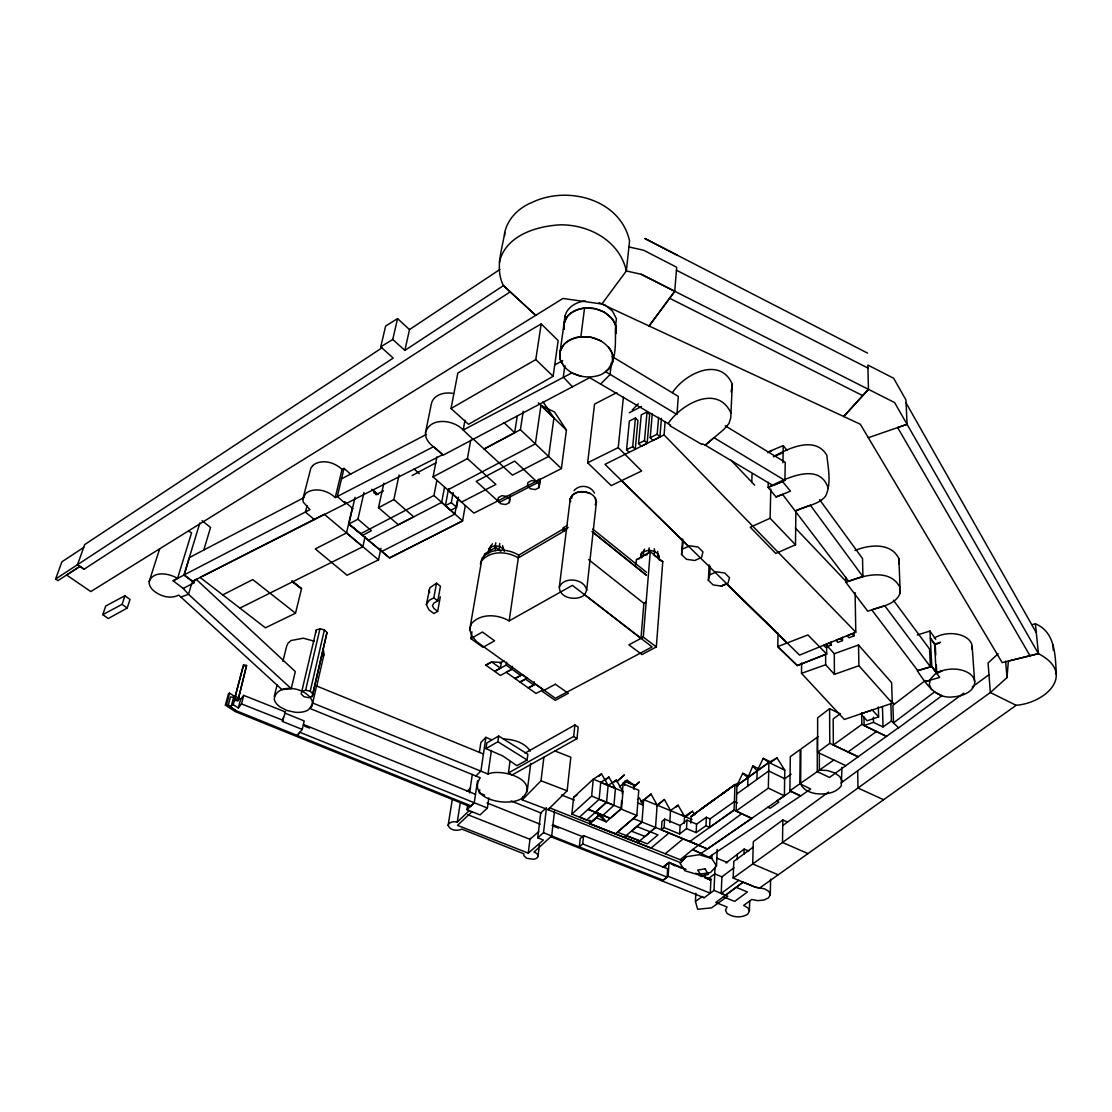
<?xml version="1.0" encoding="UTF-8"?>
<svg xmlns="http://www.w3.org/2000/svg" width="1112" height="1112" viewBox="0 0 1112 1112"><rect width="100%" height="100%" fill="white"/><g stroke="black" fill="none" stroke-linecap="round" stroke-linejoin="round"><path stroke-width="1.5" d="M817.306 737.242L817.278 771.589L829.469 777.441L898.399 727.776M845.857 765.709L817.626 752.324L817.64 717.81L829.608 708.705L840.505 713.973M612.448 362.484L612.462 354.575C605.665 335.602 577.92 330.987 563.853 344.511L560.087 351.684L560.267 359.607C566.342 375.328 586.469 380.457 601.203 374.577C620.802 364.152 613.337 337.089 616.437 318.755L612.559 311.207L605.303 305.161L598.993 302.742M559.322 587.122C559.475 598.659 577.295 601.37 584.703 594.712L586.677 590.152L596.463 501.72C594.837 490.1 574.292 487.64 570.261 498.788L559.322 587.122C563.798 576.099 584.564 578.56 586.677 590.152M615.617 333.711L615.645 325.816C609.14 306.94 581.604 302.228 567.801 315.822L564.076 322.994L564.201 329.333M841.965 767.349L841.297 785.739C835.487 793.746 824.506 794.746 815.416 793.565A21.031 12.162 0.8 0 1 800.626 783.279L800.904 749.071L818.029 736.7M826.675 645.28L834.278 653.717L858.52 645.016L891.615 682.643L892.297 703.229L844.328 719.45L801.516 673.344L801.599 663.044M601.856 304.021L626.334 270.98L629.573 241.054C620.44 199.243 567.704 185.287 532.328 202.315C519.165 207.485 507.781 218.397 504.723 232.547C502.096 249.88 494.798 268.715 503.444 285.603L535.72 315.349L562.95 298.461L601.856 304.021L860.327 424.242L1002.176 662.613L1038.441 653.661C1076.319 673.372 1046.559 702.742 1016.159 705.314L759.704 887.974L755.479 887.237L743.08 882.15L725.58 895.202L721.229 893.436L721.896 876.881L733.948 867.763M799.903 783.751L800.181 749.544L790.312 756.688L789.881 790.799L800.64 795.942L810.676 788.978L799.903 783.751L789.881 790.799M570.234 501.206L570.261 498.788L572.249 495.174L577.031 492.407L584.106 491.754L590.25 493.533M770.797 489.072L770.102 518.261L750.266 527.241L775.801 553.428L795.497 544.783L795.886 510.477M504.695 235.508L504.723 232.547M787.574 822.074L782.834 819.975L782.487 842.479L807.979 853.571M522.696 796.553L522.265 799.889L548.063 809.689L549.87 807.924L682.587 860.632L680.266 859.673L692.623 849.54L700.949 853.46L784.391 795.803L784.78 770.171L777.01 757.911L768.906 762.471L736.992 785.406L736.088 811.023L751.74 818.418L707.427 848.97L689.801 841.478L734.059 810.106L734.99 784.655L738.618 782.987M453.557 393.578C445.134 391.591 433.166 394.454 431.289 404.17L425.521 432.596C424.687 443.438 437.141 448.205 443.062 455.197L589.68 377.677L670.605 425.076L669.966 425.785L701.783 444.411L702.381 443.827L705.258 445.175L772.923 485.444L784.933 480.453L785.239 462.314L725.177 425.771M778.039 632.964L777.774 646.628L797.234 665.657L826.647 654.009L826.619 647.156M782.931 462.745L783.237 445.634L769.045 451.528M743.08 882.15L715.739 902.485L727.109 907.031L725.455 910.061L726.956 913.286C732.877 917.622 741.398 918.081 747.681 914.245L749.405 911.173L747.959 907.934L743.636 905.418L751.781 899.497L757.814 900.637L763.902 900.053L768.489 897.912L770.282 894.743L770.602 879.119M736.088 811.023L768.336 788.13L768.906 762.471L763.207 758.328L757.147 770.977L756.924 779.442L736.686 794.01M768.267 482.302L768.142 487.431L776.037 496.939L782.57 494.409L848.651 581.312L862.912 576.614L862.537 558.572L819.6 499.649M749.405 911.173L749.697 900.831M747.709 786.073L747.973 777.566L752.782 765.932L759.023 768.948M743.97 854.044L744.136 849.082L748.723 851M737.131 859.534L737.312 854.322L744.136 849.082M751.768 482.664L752.046 474.087M770.282 894.743L768.865 891.421L764.556 888.836L755.479 887.237L733.183 878.049L733.781 861.397L753.171 847.191M452.306 799.389L448.136 825.299C449.901 830.594 457.38 831.317 461.8 829.107L523.891 853.835L523.877 855.767L526.782 858.325L533.524 859.284A7.506 4.073 6.5 0 0 537.443 857.533L538.027 855.601A7.172 3.892 6.5 0 0 533.927 852.07L551.677 835.974L554.513 811.037M716.503 865.956L711.847 858.561L699.156 854.725L685.979 856.768L680.127 863.44L684.922 870.779L697.446 874.532L710.485 872.559L716.503 865.956L717.212 849.373M720.493 795.136L734.504 784.975L720.493 795.136L725.177 791.73M714.015 890.448L727.846 896.147L711.569 907.851L697.655 909.268L695.445 901.401L701.922 896.842L704.174 897.731L714.015 890.448L715.03 867.346M784.933 480.453L713.946 437.669L705.258 445.175L723.842 429.427L728.944 423.519L730.737 417.917L732.322 384.252C720.145 355.937 684.617 373.757 672.552 392.522M695.584 873.198L710.915 879.397L710.29 893.2L668.131 876.284L662.21 880.968L550.871 836.738L551.677 835.974L663.141 880.217L667.089 877.104L667.617 868.792L583.55 835.598L580.186 838.601L579.338 846.955L582.702 843.966L583.55 835.598M712 855.225L711.847 858.561L692.623 849.54L741.732 813.72M705.119 877.966L705.272 874.713M707.427 848.97L661.418 829.858L664.1 827.564L679.64 833.972L686.521 828.607L696.154 832.624L705.981 825.729L709.581 827.425L709.984 818.932L734.379 801.557L737.423 803.003M705.981 825.729L706.384 817.25L709.984 818.932M695.445 901.401L695.862 893.172M708.358 580.311L709.72 574.862L716.476 571.832L724.718 573L729.486 577.698L728.068 583.091L721.285 586.08L726.692 583.717L787.143 643L726.539 583.842L721.285 586.08L713.126 584.926L708.358 580.311L709.164 564.84M696.154 832.624L696.598 824.159L706.384 817.25M709.72 574.862L710.165 566.258M732.322 384.252L731.168 391.827M690.802 823.047L691.177 816.347L696.001 812.761M684.158 823.297L684.547 816.403L678.056 805.199L670.522 810.537L669.744 822.602M686.521 828.607L686.994 820.142L696.598 824.159M679.64 833.972L680.141 825.521L686.994 820.142M668.131 876.284L669.007 862.439L686.076 869.348M664.1 827.564L664.67 819.113L680.141 825.521M682.837 548.953L689.676 545.811L698.044 546.993L702.951 551.83L701.602 557.404L694.791 560.49L686.465 559.294L681.559 554.527L683.407 540.349M312.667 703.02L309.97 708.483L480.231 777.747C466.025 799.528 509.671 807.798 522.293 797.999C540.529 779.679 501.025 768.1 488.001 774.021L312.667 703.02C309.845 687.702 276.707 681.35 274.219 699.128A19.821 11.551 12.1 0 0 279.696 706.718L286.993 710.512L295.236 712.278A19.585 11.412 12.1 0 0 307.76 710.248L311.86 706.398L316.559 685.979L483.428 753.992M661.418 829.858L661.987 821.407L664.67 819.113M681.559 554.527L682.587 539.042M692.011 819.53L643.695 799.611L641.985 822.032L631.463 831.164L645.002 836.432L655.552 827.467L657.122 805.06L651.02 794.037L641.082 801.905M650.27 551.733L643.292 637.12L628.905 644.849L641.958 654.551L656.33 646.934L662.766 561.616L650.27 551.733L636.425 559.642L635.967 564.757M658.054 558.349L657.706 551.427M664.072 434.931L604.956 464.343L799.556 655.093L855.795 632.186L664.072 434.931L665.143 421.587M633.868 789.312L634.201 785.155L627.14 780.221L622.998 782.931M733.183 878.049L990.347 692.526L1007.013 677.611L1008.362 661.084L1038.441 653.661L1035.397 623.832L1032.103 624.666M652.257 413.998L650.214 437.683L652.966 440.477L659.902 437.03L657.192 434.208L658.596 417.278M648.63 552.956L648.852 550.231A9.16 1.181 87.9 0 1 649.227 547.841M659.902 437.03L661.432 418.418M624.569 785.406L624.93 781.249L634.201 785.155L624.93 781.249M640.637 557.612L640.873 554.888A9.146 6.7 16.6 0 1 642.124 551.983M621.65 800.584L620.927 809.008L636.801 815.499L638.774 790.257L623.081 783.738L619.44 786.962M622.22 793.843L623.081 783.738M571.86 814.109L591.626 796.109L593.294 779.178L608.125 785.35L616.298 780.096L622.97 791.549L621.538 808.466L606.221 821.81L596.24 817.751L591.431 821.907L579.505 817.125L599.132 799.319L600.744 782.389L608.876 777.052L615.436 788.436L613.949 805.352L602.912 815.291L588.192 809.341L600.174 814.192L606.221 821.81L595.42 812.246L606.568 802.266L608.125 785.35L601.522 773.896L593.294 779.178L573.639 797.276L571.86 814.109L586.747 820.03L606.568 802.266L621.538 808.466L610.21 818.279L595.42 812.246L610.21 818.279M641.443 557.89L643.292 555.722L643.639 551.635A9.174 4.893 59.7 0 1 644.599 549.092M647.142 443.382L649.658 414.651L647.059 411.913L641.249 414.845L638.594 443.563L641.276 446.26L647.142 443.382L644.487 440.658L647.059 411.913M635.438 417.959L637.94 420.558L635.258 449.262L632.7 446.663L635.438 417.959L629.378 421.031L626.57 449.721L629.156 452.306M697.919 844.842L669.09 832.93L651.076 848.025L589.596 823.589L589.93 820.239M616.826 392.619L594.545 404.087L587.664 462.773L611.197 485.61L641.652 471.002L618.23 447.608L623.401 397.192M316.711 686.271L324.009 654.384L323.272 649.005M509.977 761.637L508.434 772.965L512.187 774.925L576.961 738.632L578.198 727.151L574.918 724.968L525.072 753.102M685.979 856.768L680.739 862.717L548.063 809.689L567.134 790.813L570.817 757.189L554.749 750.892M508.434 772.965L573.667 736.464L574.918 724.968M611.378 362.748L610.057 374.591L600.661 383.974M537.749 837.781L543.518 832.707L546.451 807.757L540.724 812.886L537.749 837.781L543.379 840.046L528.269 853.126L457.491 825.354L472.03 811.718M538 856.601L539.362 845.051M522.265 799.889L541.016 780.777L543.879 757.216M528.269 853.126L530.09 838.267M527.13 791.897L530.744 763.402M563.867 531.216L563.006 530.521L563.353 527.741L567.231 525.462M527.116 759.982L527.852 754.27L498.69 736.033L486.82 742.899L485.986 748.612L502.819 755.979L516.927 765.668L527.116 759.982L497.87 741.76L485.986 748.612M561.407 468.569L566.425 430.094L554.568 412.038L540.946 405.38L535.358 443.869L447.747 489.892L473.934 513.105L561.407 468.569L520.402 429.718L523.238 411.315M512.368 666.297L511.951 669.202L506.252 672.287L528.228 687.897L533.774 685.02L534.205 681.698M564.437 367.057L560.323 359.621A26.688 20.072 7.8 0 1 580.867 336.741L584.564 308.024L594.962 308.58L604.483 312.208L611.767 318.268A26.257 20.072 7.9 0 1 615.714 333.711M564.854 365.598L563.298 377.065L572.499 386.851M543.003 401.766L553.929 417.959L548.633 456.434L512.465 475.158L473.225 439.018M539 487.626L540.21 479.036L539 487.626L535.345 489.572L530.48 488.807L527.408 485.902L527.922 482.525L531.619 480.565L536.484 481.301L539.528 484.262M560.114 351.712L565.091 315.989M509.296 502.61L509.769 499.302L506.766 496.411L501.887 495.674L498.287 497.662L497.815 500.942L500.887 503.792L505.71 504.542L509.296 502.61L510.352 495.757M537.763 482.622L514.731 461.091L476.242 481.357L499.357 502.374L537.763 482.622L538.236 479.258M553.123 376.315L558.154 340.606L541.197 323.884L457.838 373.034L451.027 408.521L468.513 424.297L553.123 376.315L535.789 359.565L541.197 323.884M533.774 685.02L525.476 679.098L519.943 682.003L527.088 678.237L522.153 674.72L515.023 678.501L520.722 675.484L511.951 669.202L500.4 675.457L494.673 671.37L500.469 668.173L501.317 662.391L491.699 661.932L485.819 665.129L494.673 671.37L506.168 665.115L506.585 662.196M467.721 804.657L466.957 809.689L480.078 814.915L487.39 808.035L488.835 797.929M497.87 741.76L498.69 736.033M509.157 620.885L572.43 585.357L652.077 646.92L555.347 698.28L476.603 641.638L471.794 635.689L469.723 629.6L471.321 623.776C480.62 613.032 497.773 614.241 509.157 620.885L518.72 555.152L562.755 529.284M488.001 774.021L491.407 750.503M466.957 809.689L474.254 802.753L477.521 780.846M491.476 739.8L485.902 737.312L480.926 770.936L475.825 776.065M479.745 789.798L479.286 792.884L484.623 795.052M479.355 752.574L480.87 742.496L485.902 737.312M469.514 792.884L472.322 774.397M499.135 550.607L499.747 543.462M448.136 825.299L449.081 823.325L451.722 822.046A7.756 4.267 8 0 1 457.282 822.088L460.368 802.169M495.201 550.732L495.743 547.354L500.9 551.302M520.402 429.718L484.054 449.053L514.647 432.693L517.261 415.971M494.506 548.424L495.855 542.795M490.795 546.062L488.932 548.716L488.015 553.818L490.044 551.024L490.934 545.964L492.435 543.796M470.862 638.58L482.427 632.019L494.59 640.846L482.955 647.337L470.862 638.58L471.961 631.824M484.026 557.446L484.568 554.068L495.743 547.354M469.723 629.6L481.552 560.976C490.392 550.218 507.308 551.163 518.317 557.918L566.703 529.562M571.707 498.343L572.249 495.174M773.424 456.629C788.116 448.525 814.999 435.278 826.841 455.239C828.162 468.235 831.679 484.026 825.452 496.341C817.959 505.084 805.38 505.946 795.608 510.894L810.314 505.14L862.912 576.614M465.261 505.793L462.606 520.875L389.561 557.96L348.876 524.002L355.034 497.356M437.669 611.419L433.875 608.375L432.415 605.609L434.069 602.926L437.794 600.855L440.449 586.232L436.488 583.216L429.857 587.761L426.369 604.594L428.982 609.918L433.875 613.504L437.669 611.419L440.296 596.81M448.539 488.724L445.412 505.626L450.721 510.283L456.629 507.308L458.464 497.161M467.429 458.63L495.882 484.429L461.577 502.096L433.041 476.867L467.429 458.63L470.696 440.31M381.819 551.455L454.877 514.105L457.296 500.692M426.369 604.594L429.176 600.327L433.805 597.853L436.488 583.216M445.412 505.626L451.305 502.624L453.154 492.477M464.983 420.253L463.19 430.01L472.906 439.184M368.447 540.293L441.686 502.36L444.522 487.264M360.608 533.774L433.944 495.493L436.849 480.398M433.041 476.867L436.919 456.935M596.018 503.945L595.309 497.898M393.856 499.566L413.664 516.788L398.304 524.711L378.497 507.697L393.856 499.566L399.055 475.032M352.295 507.975L346.513 532.94L315.28 548.925L347.083 575.251L378.511 559.85L380.971 548.258M378.497 507.697L383.848 483.206M409.508 329.555L397.568 318.616L392.758 339.452L404.865 350.405L409.508 329.555L499.941 269.438M239.886 608.125L362.846 546.729L365.056 536.79M441.686 502.36L462.606 520.875L389.603 557.904L348.876 524.002L357.925 519.207L363.985 492.533M316.281 629.962L301.171 693.985L303.896 696.64L308.469 697.71L312.194 696.571L326.998 632.519L324.412 629.865L319.964 628.808L316.281 629.962L315.586 632.658M312.194 696.571L326.998 632.519M312.889 693.902L310.206 691.275L324.412 629.865M487.39 808.035L299.865 732.294L297.182 735.449L302.242 729.43L304.201 720.937L284.519 712.959L285.381 711.944L243.709 695.375L240.567 699.434L238.329 707.941L233.242 704.702L231.379 705.772L228.168 705.495L230.448 696.988L233.631 697.266L235.494 696.182L240.567 699.434M301.852 691.33L305.619 690.204L319.964 628.808M510.213 291.858L84.081 569.219L79.953 566.383L57.963 580.617L55.6 579.032L393.231 358.078L380.749 346.847L385.655 326.011L397.568 318.616M302.242 729.43L282.476 721.452L283.49 717.198M282.476 721.452L285.381 711.944M350.766 474.282L344.039 468.36L337.284 496.508L335.24 497.578C329.903 492.644 322.786 489.53 315.447 489.975A17.333 11.481 14.2 0 0 305.452 493.784L302.839 499.038L303.201 502.054L309.984 509.643L184.175 574.876L192.654 581.228L442.562 454.738L433.583 446.676L337.284 496.508L345.262 503.402M159.614 548.98L149.189 581.493A18.445 11.162 16 0 0 152.358 589.527C159.113 596.018 169.983 599.604 178.726 595.073L281.961 689.607L291.219 688.662L295.319 671.578L196.226 579.352M335.24 497.578L342.023 469.431L344.039 468.36M274.219 696.543L277.124 684.797M282.921 661.306L286.66 646.211L287.98 643.181L291.066 640.526L303.34 638.205L314.293 641.221M362.846 546.729L324.301 514.244L200.118 577.434L265.407 627.807L295.5 613.212L301.547 588.707L292.067 581.103L301.547 588.707L293.276 582.507M307.107 505.543L305.425 512.145L314.237 519.443M302.839 499.038L310.873 468.138L312.667 465.664M238.329 707.941L241.485 703.896L243.709 695.375M234.257 700.338L237.912 700.755L246.586 665.421L243.445 665.018L234.521 698.725L235.758 699.545L234.257 700.338L243.18 666.644L244.668 665.838L243.445 665.018M237.912 700.755L246.586 665.421M231.379 705.772L233.631 697.266M233.242 704.702L235.118 697.599M474.254 802.753L470.14 806.659L235.383 711.652L225.402 705.119L228.433 693.791L229.6 693.151L235.021 696.724M225.402 705.119L226.57 704.48L229.6 693.151M480.412 564.104L482.01 558.21C490.823 547.452 507.725 548.383 518.72 555.152M188.595 531.119L191.57 532.801L177.545 578.407L173.124 580.784L183.244 588.443L194.016 582.757L194.989 579.505M203.746 550.218L210.557 527.435L202.064 520.666M499.357 262.265C505.446 235.702 535.942 226.236 559.934 224.846C589.012 224.388 619.718 240.929 626.334 270.98L641.207 274.275L894.618 402.586L1038.441 653.661M191.903 582.91L188.498 594.294L180.7 597.13M173.124 580.784L183.966 575.057L199.854 522.96M184.175 574.876L189.471 557.515L303.812 497.703M425.521 432.596C430.4 416.597 453.793 419.752 463.19 430.01L571.804 372.923L581.409 376.426M127.199 608.083L130.021 599.451L124.933 595.726L105.709 606.026L102.804 614.63L108.211 618.55L127.199 608.083L122.084 604.372L102.804 614.63M122.084 604.372L124.933 595.726M149.189 581.493C153.4 570.303 169.455 573.417 177.545 578.407M404.865 350.405L503.444 285.603L535.72 315.349L90.781 591.57L66.581 575.015L79.953 566.383L77.52 564.688L84.721 544.56L382.111 347.75M55.6 579.032L61.897 561.81L83.706 547.41M595.184 504.792L596.463 501.72M748.932 776.245L742.733 773.257L736.992 785.531L768.906 762.471L784.78 770.171L782.431 768.475M322.883 656.553L324.009 654.384M854.961 550.523C868.972 544.574 891.337 542.225 898.899 558.752L900.233 592.932C895.897 604.553 881.899 606.193 871.808 609.932L917.761 670.619L930.466 666.852L929.549 649.005L893.45 600.271M681.225 868.124L669.007 862.439L663.113 867.151L669.007 862.439L674.734 865.873M488.668 549.759L490.698 546.965L494.937 545.714L499.774 546.548L503.319 549.106L502.624 545.533M641.207 274.275L674.748 291.33L649.074 325.983L674.748 291.33L676.68 267.241L643.612 250.242L628.933 246.961M640.873 554.888L643.639 551.635L648.852 550.231L654.495 551.218L658.373 554.262L659.068 558.113A9.132 6.7 16.3 0 0 658.318 554.86M868.458 389.367L843.688 416.5L868.458 389.367L867.833 365.042L893.645 378.233L905.946 399.959L907.072 424.311L868.333 437.697M668.117 423.602C680.752 404.379 717.435 383.418 731.001 413.15M574.014 490.739C579.38 483.887 590.75 485.444 594.517 493.158M632.241 409.953L638.288 403.837M467.082 791.396L470.654 787.921M457.282 822.088L469.25 810.606M552.136 825.591L552.942 824.826L583.494 837.03M605.595 780.082L608.876 777.052M599.034 776.176L601.522 773.896M998.145 653.745L988.054 662.988L990.347 692.526L1016.159 705.314M616.84 781.653L624.388 774.897L616.938 781.514M614.019 782.111L616.298 780.096M669.09 832.93L655.552 827.467L637.607 842.701L639.72 840.894L617.494 832.193L636.801 815.499L615.478 833.819L589.596 823.589L600.174 814.192L591.431 821.907M633.075 787.602L639.428 781.958L633.228 787.421M641.374 801.655L643.695 799.611M589.596 823.589L596.24 817.751M645.766 798.652L651.02 794.037M538.736 831.637L529.965 839.31L467.624 814.637M624.652 782.403L627.14 780.221M656.733 806.13L664.392 799.514L670.522 810.523M624.152 837.405L641.985 822.032L655.552 827.467M675.484 807.381L678.056 805.199M685.854 816.806L692.456 811.26L694.124 813.984M665.24 853.682L683.255 838.782M663.113 867.151L666.144 865.831M663.141 880.217L662.21 880.968L704.174 897.731M637.468 799.389L639.386 797.86L643.264 805.13L637.496 802.836M725.997 862.995L737.312 854.322M925.406 680.447L892.908 705.286L893.506 722.883L934.455 691.998L941.975 695.639L898.649 727.832L891.421 721.035L890.865 703.938M657.122 805.06L664.392 799.514M707.399 879.383L714.738 873.879L722.369 877.048M710.915 879.397L709.692 880.315L710.915 879.397L705.008 877.59M706.148 805.394L691.177 816.347L694.903 814.568M721.229 893.436L738.757 880.356M817.626 752.324L829.774 743.316L829.608 708.705M839.88 714.015L833.166 718.964L833.347 745.012L858.228 756.813L829.774 743.316M782.834 819.975L753.324 841.659L752.713 863.954L778.164 874.783M782.751 825.563L828.537 792.064M841.033 782.931L963.826 693.096M972.208 686.966L988.957 674.706M710.763 802.155L715.502 798.694L701.505 808.744L729.819 788.38M691.177 816.347L734.99 784.655L737.909 786.045M833.347 745.012L861.869 724.426L861.647 712.945M756.924 779.442L768.712 770.963L784.655 778.65M847.983 751.99L876.478 731.515L886.611 736.45L864.121 725.483L863.941 716.962M771.561 761.817L777.01 757.911M709.581 827.425L734.059 810.106L751.74 818.418M864.121 725.483L873.532 722.369L883.039 726.956L891.421 721.035M800.626 783.279L833.805 759.996M784.099 779.067L791.16 774.174M708.872 857.171L800.64 795.942L790.952 791.355L776.718 801.071L778.914 802.141L770.129 808.257L767.864 807.215M692.456 811.26L684.547 816.403L681.753 815.235M573.639 797.276L576.961 795.136M380.749 346.847L392.758 339.452M563.006 530.521L568.176 527.505M451.027 408.521L535.789 359.565M499.83 663.197L504.139 660.848M485.819 665.129L491.699 661.932L500.469 668.173M656.33 646.934L643.292 637.12L640.998 638.357L584.703 594.712M555.055 364.75L562.686 360.663M375.981 494.798L383.501 490.781M412.107 475.519L436.196 462.661M341.523 478.827L426.48 434.375M643.292 637.12L640.985 638.302L643.89 603.316L646.155 602.134L643.904 603.371L588.623 559.6M222.747 594.878L252.758 579.588L295.5 613.212M629.281 412.733L641.471 406.492M936.54 644.293L940.46 642.319L934.608 644.029L930.327 638.052L935.22 644.946L935.762 654.968M626.57 449.721L632.7 446.663M650.214 437.683L657.192 434.208M587.664 462.773L618.23 447.608M638.594 443.563L644.487 440.658M767.641 452.667L771.714 450.721M688.592 546.326L621.608 480.648M773.618 456.643L783.112 452.723M831.15 645.057L825.577 647.309L823.631 645.363L829.177 643.083L831.15 645.057L831.137 641.721M776.037 496.939L790.451 491.17L782.584 481.579L768.142 487.431C783.724 479.564 819.488 460.437 828.231 488.293M854.058 635.786L849.054 637.774L847.135 635.772L852.042 633.715L854.058 635.786L854.002 632.436M842.479 640.568L837.948 642.388L835.946 640.359L840.38 638.496L842.479 640.568L842.451 637.232M801.516 673.344L825.66 664.74L834.431 674.358L858.909 665.727L892.297 703.229M484.568 554.068L489.141 552.442M907.072 424.311L897.648 427.564L1030.004 655.732M878.619 716.92L867.138 720.771L860.813 713.876L872.308 710.012L878.619 716.92L878.341 706.94M636.425 559.642L639.442 558.655M845.829 577.281L845.898 582.34C861.981 575.682 889.822 567.342 900.011 587.47L900.233 592.932M917.275 634.966L929.966 631.06L935.776 639.303M931.55 689.676L929.298 684.492L930.466 679.057L934.942 674.233L942.072 670.717L936.763 673.33L931.8 666.463L917.289 670.786C925.768 683.227 935.553 699.253 953.095 696.89A22.74 13.928 -2.7 0 0 974.015 678.932A22.74 13.928 -2.7 0 0 942.142 670.745L936.137 672.412L931.8 666.463L929.966 631.06M930.23 680.155L925.212 681.642L939.668 677.403L931.8 666.463M643.292 555.722L647.212 554.666M503.5 739.035C513.424 739.299 524.544 742.455 530.327 751.114M580.867 336.741L591.417 337.311L601.092 340.953M234.521 698.725L237.718 699.142M305.619 690.204L310.206 691.275M541.016 780.777L567.134 790.813M626.209 835.654L647.351 843.841L657.984 834.862L636.787 826.522M582.702 843.966L667.089 877.104M241.485 703.896L283.338 720.451M633.256 818.543L641.985 822.032M553.748 826.244L558.558 828.162M561.504 794.969L574.404 800.126M487 802.92L540.182 824.214M543.518 832.707L551.677 835.974M511.033 800.932L541.488 813.206M699.073 875.339L702.047 876.548M226.57 704.48L236.105 710.707L470.988 805.852M599.132 799.319L613.949 805.352M303.437 724.468L475.505 794.329M304.688 726.15L309.483 728.096M723.439 896.814L734.629 901.415L747.431 891.977L736.172 887.306M600.744 782.389L615.436 788.436M591.626 796.109L606.568 802.266M608.125 785.35L622.97 791.549M716.962 858.172L727.582 862.634M883.581 799.723L857.977 788.019L857.686 770.741M768.336 788.13L784.391 795.803M763.207 758.328L771.116 762.165M861.869 724.426L876.478 731.515M669.396 298.141L862.745 395.65M658.526 559.475L662.766 561.616M373.688 492.797L376.106 494.02M676.43 270.23L867.902 368.044M867.513 353.102L644.779 238.454L677.625 255.44M612.073 356.521L678.306 396.386L676.972 414.498L605.456 371.617L608.542 369.504A26.674 20.058 7.8 0 0 608.542 347M1035.397 623.832C1055.733 632.047 1055.218 656.233 1056.358 674.567M228.168 705.495L236.105 710.707M573.667 736.464L576.961 738.632M77.52 564.688L84.081 569.219M506.168 665.115L511.951 669.202M433.805 597.853L437.794 600.855M183.966 575.057L194.016 582.757M656.761 557.334L654.162 555.319L654.495 551.218A9.146 2.961 -67.3 0 0 654.245 548.716M563.353 527.741L564.215 528.422M592.474 531.897L646.225 575.071M592.07 531.592L646.155 575.015M592.793 529.103L646.461 572.277M342.023 469.431C336.811 464.51 329.791 461.383 322.536 461.841A17.097 11.509 14.5 0 0 312.667 465.678M348.876 524.002L362.651 535.358L371.366 530.716L357.925 519.207M742.733 773.257L747.973 777.622M346.513 532.94L378.511 559.85M344.789 501.693L352.935 508.67M371.95 489.419L377.941 494.59L371.867 489.433M451.305 502.624L456.629 507.308M433.944 495.493L454.877 514.105M414.109 469.014L419.266 473.615M291.219 688.662L188.498 594.294L183.244 588.443M504.097 422.782L514.647 432.693M538.333 402.85L553.929 417.959M540.946 405.38L566.425 430.094M890.754 700.518L894.215 703.91M770.102 518.261L795.497 544.783M730.751 459.979L754.659 485.166M795.302 527.978L846.705 582.118M752.782 765.932L757.147 770.977M783.237 445.634L787.101 450.429M845.898 582.34L867.721 611.183L884.735 605.72L930.466 666.852M906.085 402.975L1036.301 632.686M842.104 781.069L839.727 776.51L834.514 772.798L827.231 770.505L819.349 770.116L819.349 752.935M503.388 548.216L504.334 551.357M429.079 589.985L429.705 592.654M570.261 498.788L570.678 501.665M1005.596 661.14L1007.013 677.611M972.138 646.378L974.654 681.767M936.304 664.99L936.679 671.662M934.608 644.029L936.137 672.412M898.899 558.752L899.121 564.243M882.455 706.481L883.039 726.956M873.406 717.24L873.532 722.369M858.52 645.016L858.909 665.727M855.1 592.654L855.795 632.186M1053.12 644.807L1053.175 650.006M834.278 653.717L834.431 674.358M825.618 652.674L825.66 664.74M934.275 638.052A22.323 13.983 -3 0 1 948.536 633.701A22.393 14.025 -3 0 1 970.039 641.082A22.532 14.108 -3 0 1 971.902 649.144M564.896 322.341A26.201 20.099 8 0 1 585.468 300.977M563.937 329.374A26.271 20.085 7.9 0 1 584.564 308.024M555.305 684.227L542.211 691.358L555.263 700.365L568.357 693.29L555.305 684.227M543.101 689.732L536.012 693.457L528.228 687.897L535.345 684.186L543.101 689.732M826.647 654.009L797.304 665.462L777.774 646.628L807.896 634.938L826.647 654.009M705.022 868.819L697.71 870.084L701.213 875.7L708.455 874.491L705.022 868.819"/></g></svg>
